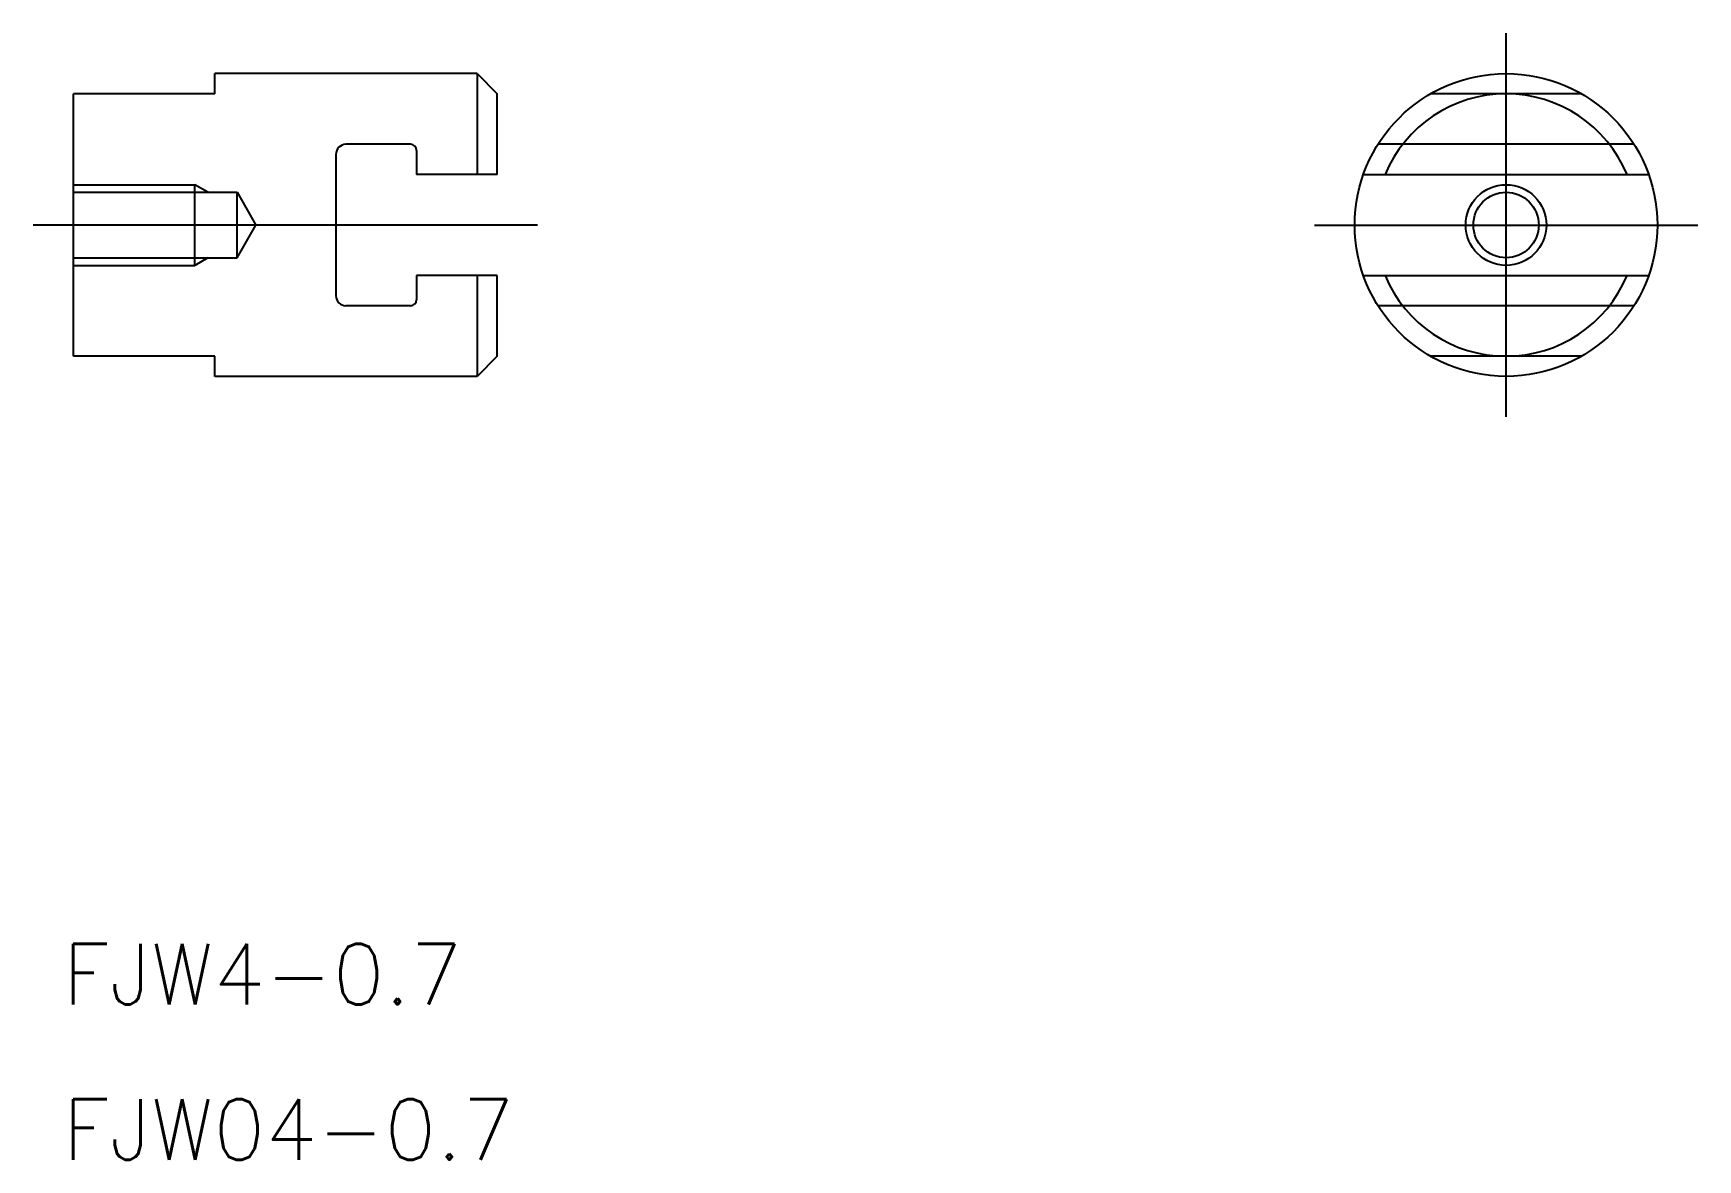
# Model space of a CAD drawing. Extents: x -73 to 9.5, y -46.3 to 9.5.
import ezdxf

# ---------------------------------------------------------------- set-up
doc = ezdxf.new("R2010")
doc.units = 0
doc.linetypes.add('CENTER', pattern=[50.8, 31.75, -6.35, 6.35, -6.35])
doc.linetypes.add('DASHED', pattern=[19.05, 12.7, -6.35])
doc.layers.get('0').update_dxf_attribs({"linetype": 'CONTINUOUS'})
doc.layers.add('CENTER', color=1, linetype='CENTER')
doc.styles.get("Standard").update_dxf_attribs({"font": 'txt.shx', "height": 3, "bigfont": 'bigfont.shx'})

# ---------------------------------------------------------------- blocks, each defined once
blk = doc.blocks.new('*U2')
at = {"color": 7, "linetype": 'CONTINUOUS'}
blk.add_text('FJW4-0.7', height=3, dxfattribs=at).set_placement((-71.537, -38.616))
blk = doc.blocks.new('*U3')
at = {"color": 7, "linetype": 'CONTINUOUS'}
blk.add_text('FJW04-0.7', height=3, dxfattribs=at).set_placement((-71.537, -46.311))

msp = doc.modelspace()

# ---------------------------------------------------------------- linework, layer by layer
at = {"color": 7, "linetype": 'CONTINUOUS'}
for p, q in [((-51, 7.5), (-64, 7.5)), ((-64, 6.5), (-64, 7.5)), ((-51, 7.5), (-51, 2.5)), ((-51, 7.5), (-50, 6.5)), ((-64, 6.5), (-71, 6.5)), ((-71, -6.5), (-71, 6.5)), ((-50, 2.5), (-50, 6.5)), ((-58, 3.5), (-58, -3.5)), ((-54.3, 4), (-57.5, 4)), ((-54, 3.7), (-54, 2.5)), ((-50, 2.5), (-54, 2.5)), ((-7.071, 2.5), (7.071, 2.5)), ((-50, -2.5), (-54, -2.5)), ((-54, -2.5), (-54, -3.7)), ((-51, -2.5), (-51, -7.5)), ((-50, -6.5), (-50, -2.5)), ((-7.071, -2.5), (7.071, -2.5)), ((-54.3, -4), (-57.5, -4)), ((-64, -6.5), (-71, -6.5)), ((-64, -7.5), (-64, -6.5)), ((-50, -6.5), (-51, -7.5)), ((-51, -7.5), (-64, -7.5))]:
    msp.add_line(p, q, dxfattribs=at)
at = {"color": 3, "linetype": 'DASHED'}
for p, q in [((3.742, 6.5), (-3.742, 6.5)), ((6.344, 4), (-6.344, 4)), ((-71, 2), (-65, 2)), ((-65, -2), (-65, 2)), ((-64.344, 1.621), (-65, 2)), ((-71, 1.621), (-62.9, 1.621)), ((-62.9, -1.621), (-62.9, 1.621)), ((-62.9, 1.621), (-61.964, 0)), ((-62.9, -1.621), (-61.964, 0)), ((-71, -1.621), (-62.9, -1.621)), ((-64.344, -1.621), (-65, -2)), ((-71, -2), (-65, -2)), ((6.344, -4), (-6.344, -4)), ((3.742, -6.5), (-3.742, -6.5))]:
    msp.add_line(p, q, dxfattribs=at)
at = {"color": 7, "linetype": 'CONTINUOUS'}
msp.add_circle((0, 0), 7.5, dxfattribs=at)
at = {"color": 3, "linetype": 'DASHED'}
for radius in [2, 1.621]:
    msp.add_circle((0, 0), radius, dxfattribs=at)
at = {"color": 7, "linetype": 'CONTINUOUS'}
for centre, radius, start, end in [((0, 0), 6.5, 22.61986, 157.38014), ((-57.5, 3.5), 0.5, 90, 180), ((-54.3, 3.7), 0.3, 0, 90), ((0, 0), 6.5, 202.61986, 337.38014), ((-57.5, -3.5), 0.5, 180, 270), ((-54.3, -3.7), 0.3, 270, 0)]:
    msp.add_arc(centre, radius, start, end, dxfattribs=at)
at = {"layer": 'CENTER', "color": 1, "linetype": 'CENTER'}
for p, q in [((0, -9.5), (0, 9.5)), ((-48, 0), (-73, 0)), ((-9.5, 0), (9.5, 0))]:
    msp.add_line(p, q, dxfattribs=at)

# ---------------------------------------------------------------- block references
at = {"color": 7, "linetype": 'CONTINUOUS'}
for name in ['*U2', '*U3']:
    msp.add_blockref(name, (0, 0), dxfattribs=at)

doc.saveas('drawing.dxf')
